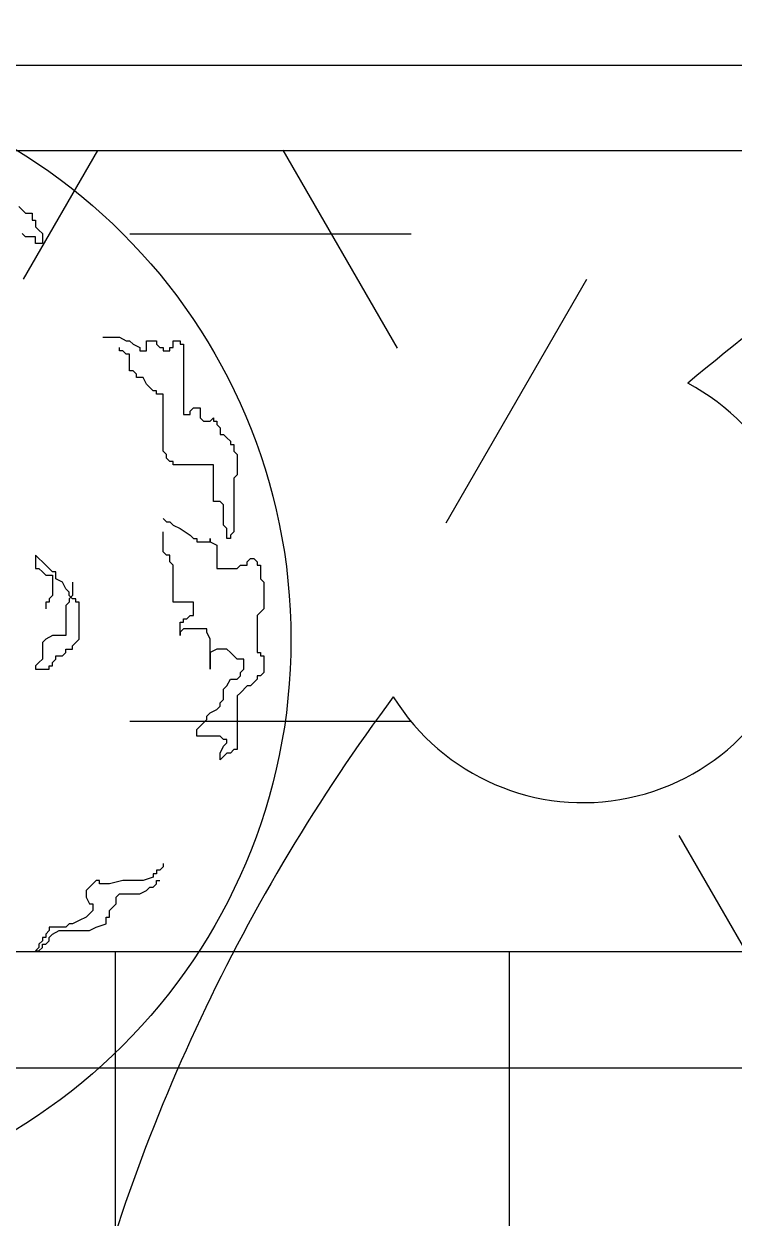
# Model space of a CAD drawing. Extents: x 941299 to 942979, y 2579300 to 2579597.
# Drawn here: x 942310.334 to 942312.336, y 2579408.629 to 2579411.998 of the extents above; entities that cross this region are included whole.
import ezdxf

# ---------------------------------------------------------------- set-up
doc = ezdxf.new("R2010")
doc.units = 0
for name, color, linetype in [('fz', 7, 'CONTINUOUS'), ('绿化工程', 3, 'CONTINUOUS'), ('路缘石', 37, 'CONTINUOUS')]:
    doc.layers.add(name, color=color, linetype=linetype)

# ---------------------------------------------------------------- blocks, each defined once
blk = doc.blocks.new('dys')
at = {"layer": '绿化工程'}
for centre, radius, start, end in [((0, 0), 5.3048, 107.3736, 130.2438), ((-3.7224, 3.4945), 0.6284, 211.6449, 61.9731), ((0, 0), 5.3048, 143.3736, 166.2438)]:
    blk.add_arc(centre, radius, start, end, dxfattribs=at)
blk = doc.blocks.new('hg')
at = {"layer": '绿化工程', "color": 3}
for p, q in [((0.8531, 1.2214), (0.872, 1.2025)), ((0.872, 1.2025), (0.8909, 1.2025)), ((0.8909, 1.2025), (0.8909, 1.1836)), ((0.8909, 1.1836), (0.9004, 1.1836)), ((0.9004, 1.1836), (0.9004, 1.1647)), ((0.872, 1.1363), (0.8625, 1.1458)), ((0.9004, 1.1647), (0.9098, 1.1552)), ((0.9098, 1.1552), (0.9193, 1.1458)), ((0.9193, 1.1458), (0.9193, 1.1174)), ((0.9004, 1.1363), (0.872, 1.1363)), ((0.9004, 1.1174), (0.9004, 1.1363)), ((0.9193, 1.1174), (0.9004, 1.1174)), ((1.0896, 0.8527), (1.1369, 0.8527)), ((1.1369, 0.8527), (1.1559, 0.8432)), ((1.1559, 0.8432), (1.1653, 0.8432)), ((1.1653, 0.8432), (1.1748, 0.8337)), ((1.2126, 0.8148), (1.2126, 0.8432)), ((1.2126, 0.8432), (1.241, 0.8432)), ((1.241, 0.8432), (1.241, 0.8337)), ((1.2883, 0.8243), (1.2883, 0.8432)), ((1.2883, 0.8432), (1.3073, 0.8432)), ((1.3073, 0.8432), (1.3073, 0.8337)), ((1.1369, 0.8148), (1.1369, 0.8243)), ((1.1464, 0.8148), (1.1369, 0.8148)), ((1.1559, 0.8054), (1.1464, 0.8148)), ((1.1748, 0.8337), (1.1937, 0.8243)), ((1.1937, 0.8243), (1.1937, 0.8148)), ((1.1937, 0.8148), (1.2126, 0.8148)), ((1.241, 0.8337), (1.2505, 0.8243)), ((1.2505, 0.8243), (1.2599, 0.8243)), ((1.2599, 0.8243), (1.2599, 0.8148)), ((1.2599, 0.8148), (1.2789, 0.8148)), ((1.2789, 0.8148), (1.2789, 0.8243)), ((1.2789, 0.8243), (1.2883, 0.8243)), ((1.3073, 0.8337), (1.3167, 0.8337)), ((1.3167, 0.8337), (1.3167, 0.6352)), ((1.1653, 0.8054), (1.1559, 0.8054)), ((1.1653, 0.7581), (1.1653, 0.8054)), ((1.1748, 0.7581), (1.1653, 0.7581)), ((1.1842, 0.7486), (1.1748, 0.7581)), ((1.1842, 0.7392), (1.1842, 0.7486)), ((1.2032, 0.7392), (1.1842, 0.7392)), ((1.2126, 0.7203), (1.2032, 0.7392)), ((1.2221, 0.7108), (1.2126, 0.7203)), ((1.2316, 0.7014), (1.2221, 0.7108)), ((1.241, 0.7014), (1.2316, 0.7014)), ((1.241, 0.6919), (1.241, 0.7014)), ((1.2599, 0.6919), (1.241, 0.6919)), ((1.2599, 0.5312), (1.2599, 0.6919)), ((1.3356, 0.6446), (1.3451, 0.6541)), ((1.3356, 0.6352), (1.3356, 0.6446)), ((1.3451, 0.6541), (1.364, 0.6541)), ((1.364, 0.6541), (1.364, 0.6257)), ((1.3167, 0.6352), (1.3356, 0.6352)), ((1.364, 0.6257), (1.3735, 0.6163)), ((1.3735, 0.6163), (1.3924, 0.6163)), ((1.3924, 0.6163), (1.4019, 0.6257)), ((1.4019, 0.6257), (1.4019, 0.6163)), ((1.4019, 0.6163), (1.4113, 0.6163)), ((1.4113, 0.6163), (1.4113, 0.6068)), ((1.4113, 0.6068), (1.4208, 0.5973)), ((1.4208, 0.5973), (1.4208, 0.5784)), ((1.4208, 0.5784), (1.4303, 0.5784)), ((1.4303, 0.5784), (1.4397, 0.569)), ((1.4397, 0.569), (1.4492, 0.5595)), ((1.4492, 0.5595), (1.4492, 0.5501)), ((1.4492, 0.5501), (1.4587, 0.5501)), ((1.4587, 0.5501), (1.4587, 0.5312)), ((1.2694, 0.5217), (1.2599, 0.5312)), ((1.2694, 0.5122), (1.2694, 0.5217)), ((1.2789, 0.5028), (1.2694, 0.5122)), ((1.4587, 0.5312), (1.4681, 0.5217)), ((1.4681, 0.5217), (1.4681, 0.465)), ((1.2883, 0.5028), (1.2789, 0.5028)), ((1.2883, 0.4933), (1.2883, 0.5028)), ((1.4019, 0.4933), (1.2883, 0.4933)), ((1.4019, 0.3893), (1.4019, 0.4933)), ((1.4681, 0.465), (1.4587, 0.4555)), ((1.4587, 0.4555), (1.4587, 0.3042)), ((1.4208, 0.3893), (1.4019, 0.3893)), ((1.4303, 0.3799), (1.4208, 0.3893)), ((1.4303, 0.3231), (1.4303, 0.3799)), ((1.2599, 0.342), (1.2694, 0.3326)), ((1.2599, 0.2475), (1.2599, 0.3042)), ((1.2694, 0.3326), (1.2789, 0.3326)), ((1.2789, 0.3326), (1.2883, 0.3231)), ((1.2883, 0.3231), (1.3073, 0.3137)), ((1.3073, 0.3137), (1.3356, 0.2948)), ((1.4397, 0.3137), (1.4303, 0.3231)), ((1.4397, 0.2853), (1.4397, 0.3137)), ((1.4587, 0.3042), (1.4492, 0.2948)), ((1.3356, 0.2948), (1.3451, 0.2853)), ((1.3451, 0.2853), (1.3546, 0.2853)), ((1.3546, 0.2853), (1.3546, 0.2758)), ((1.3546, 0.2758), (1.3924, 0.2758)), ((1.3924, 0.2758), (1.3924, 0.2853)), ((1.3924, 0.2853), (1.3924, 0.2758)), ((1.3924, 0.2758), (1.4113, 0.2664)), ((1.4492, 0.2853), (1.4397, 0.2853)), ((1.4492, 0.2948), (1.4492, 0.2853)), ((0.9098, 0.2286), (0.9004, 0.238)), ((0.9004, 0.238), (0.9004, 0.2002)), ((1.2694, 0.238), (1.2599, 0.2475)), ((1.2789, 0.238), (1.2694, 0.238)), ((1.2789, 0.2191), (1.2789, 0.238)), ((1.4113, 0.2664), (1.4113, 0.2002)), ((0.9193, 0.2191), (0.9098, 0.2286)), ((0.9288, 0.2097), (0.9193, 0.2191)), ((0.9382, 0.2002), (0.9288, 0.2097)), ((1.2883, 0.2097), (1.2789, 0.2191)), ((1.2883, 0.1056), (1.2883, 0.2097)), ((1.4681, 0.2002), (1.4776, 0.2097)), ((1.4776, 0.2097), (1.4965, 0.2097)), ((1.4965, 0.2191), (1.506, 0.2286)), ((1.4965, 0.2097), (1.4965, 0.2191)), ((1.506, 0.2286), (1.5154, 0.2286)), ((1.5154, 0.2286), (1.5249, 0.2191)), ((1.5249, 0.2191), (1.5249, 0.2097)), ((1.5249, 0.2097), (1.5344, 0.2097)), ((1.5344, 0.2097), (1.5344, 0.1718)), ((0.9004, 0.2002), (0.9098, 0.2002)), ((0.9098, 0.2002), (0.9193, 0.1907)), ((0.9193, 0.1907), (0.9288, 0.1813)), ((0.9288, 0.1813), (0.9477, 0.1813)), ((0.9477, 0.1907), (0.9382, 0.2002)), ((0.9572, 0.1907), (0.9477, 0.1907)), ((0.9477, 0.1813), (0.9477, 0.1245)), ((0.9572, 0.1718), (0.9572, 0.1907)), ((0.9761, 0.1624), (0.9572, 0.1718)), ((1.4113, 0.2002), (1.4681, 0.2002)), ((1.5344, 0.1718), (1.5438, 0.1624)), ((0.9855, 0.1435), (0.9761, 0.1624)), ((0.995, 0.134), (0.9855, 0.1435)), ((1.0045, 0.1624), (1.0045, 0.1245)), ((1.5438, 0.1624), (1.5438, 0.0867)), ((0.9382, 0.1056), (0.9288, 0.1056)), ((0.9288, 0.1056), (0.9288, 0.0867)), ((0.9477, 0.1245), (0.9382, 0.1151)), ((0.9382, 0.1151), (0.9382, 0.1056)), ((0.995, 0.1056), (0.9855, 0.0962)), ((0.995, 0.1245), (0.995, 0.134)), ((1.0045, 0.1245), (0.995, 0.1151)), ((1.0045, 0.1151), (0.995, 0.1245)), ((0.995, 0.1151), (0.995, 0.1056)), ((1.0139, 0.1151), (1.0045, 0.1151)), ((1.0139, 0.1056), (1.0139, 0.1151)), ((1.0234, 0.1056), (1.0139, 0.1056)), ((1.0234, 0.0016), (1.0234, 0.1056)), ((1.3451, 0.1056), (1.2883, 0.1056)), ((1.3451, 0.0678), (1.3451, 0.1056)), ((0.9855, 0.0962), (0.9855, 0.0111)), ((1.3262, 0.0584), (1.3356, 0.0678)), ((1.3356, 0.0678), (1.3451, 0.0678)), ((1.5344, 0.0773), (1.5249, 0.0678)), ((1.5249, 0.0678), (1.5249, -0.0362)), ((1.5438, 0.0867), (1.5344, 0.0773)), ((1.3073, 0.0111), (1.3073, 0.0489)), ((1.3073, 0.0489), (1.3167, 0.0489)), ((1.3167, 0.0489), (1.3167, 0.0584)), ((1.3167, 0.0584), (1.3262, 0.0584)), ((0.9288, 0.0016), (0.9193, -0.0078)), ((0.9477, 0.0111), (0.9288, 0.0016)), ((0.9855, 0.0111), (0.9477, 0.0111)), ((1.0139, -0.0078), (1.0234, 0.0016)), ((1.3167, 0.03), (1.3073, 0.0205)), ((1.3073, 0.0205), (1.3073, 0.0111)), ((1.383, 0.03), (1.3167, 0.03)), ((1.383, 0.0205), (1.383, 0.03)), ((1.3924, 0.0016), (1.383, 0.0205)), ((1.3924, -0.0835), (1.3924, 0.0016)), ((0.9193, -0.0078), (0.9193, -0.0551)), ((0.9855, -0.0362), (0.9855, -0.0267)), ((0.9855, -0.0267), (1.0045, -0.0267)), ((1.0045, -0.0173), (1.0139, -0.0078)), ((1.0045, -0.0267), (1.0045, -0.0173)), ((1.4113, -0.0267), (1.3924, -0.0362)), ((1.4397, -0.0267), (1.4113, -0.0267)), ((1.4492, -0.0362), (1.4397, -0.0267)), ((0.9098, -0.0646), (0.9004, -0.074)), ((0.9193, -0.0551), (0.9098, -0.0646)), ((0.9477, -0.0646), (0.9572, -0.0551)), ((0.9477, -0.074), (0.9477, -0.0646)), ((0.9572, -0.0551), (0.9572, -0.0457)), ((0.9572, -0.0457), (0.9761, -0.0457)), ((0.9761, -0.0457), (0.9855, -0.0362)), ((1.3924, -0.0362), (1.3924, -0.0835)), ((1.4587, -0.0457), (1.4492, -0.0362)), ((1.4681, -0.0551), (1.4587, -0.0457)), ((1.487, -0.0551), (1.4681, -0.0551)), ((1.487, -0.0835), (1.487, -0.0551)), ((1.5249, -0.0362), (1.5344, -0.0362)), ((1.5344, -0.0362), (1.5344, -0.0457)), ((1.5344, -0.0457), (1.5438, -0.0457)), ((1.5438, -0.0457), (1.5438, -0.0929)), ((0.9004, -0.074), (0.9004, -0.0835)), ((0.9004, -0.0835), (0.9382, -0.0835)), ((0.9382, -0.0835), (0.9382, -0.074)), ((0.9382, -0.074), (0.9477, -0.074)), ((1.4776, -0.0929), (1.487, -0.0835)), ((1.4776, -0.1024), (1.4776, -0.0929)), ((1.5438, -0.0929), (1.5344, -0.1024)), ((1.4303, -0.1402), (1.4397, -0.1308)), ((1.4397, -0.1308), (1.4492, -0.1118)), ((1.4492, -0.1118), (1.4681, -0.1118)), ((1.4681, -0.1118), (1.4776, -0.1024)), ((1.4965, -0.1308), (1.4776, -0.1497)), ((1.506, -0.1308), (1.4965, -0.1308)), ((1.5154, -0.1213), (1.506, -0.1308)), ((1.5249, -0.1118), (1.5154, -0.1213)), ((1.5344, -0.1024), (1.5249, -0.1024)), ((1.5249, -0.1024), (1.5249, -0.1118)), ((1.4303, -0.1686), (1.4303, -0.1402)), ((1.4776, -0.1497), (1.4681, -0.1591)), ((1.4681, -0.1591), (1.4681, -0.3104)), ((1.3924, -0.2064), (1.4113, -0.197)), ((1.4113, -0.197), (1.4208, -0.1875)), ((1.4208, -0.178), (1.4303, -0.1686)), ((1.4208, -0.1875), (1.4208, -0.178)), ((1.364, -0.2442), (1.3735, -0.2348)), ((1.3735, -0.2348), (1.383, -0.2253)), ((1.383, -0.2159), (1.3924, -0.2064)), ((1.383, -0.2253), (1.383, -0.2159)), ((1.3546, -0.2537), (1.364, -0.2442)), ((1.3546, -0.2726), (1.3546, -0.2537)), ((1.4208, -0.2726), (1.3546, -0.2726)), ((1.4303, -0.2821), (1.4208, -0.2726)), ((1.4208, -0.3199), (1.4303, -0.301)), ((1.4397, -0.2821), (1.4303, -0.2821)), ((1.4303, -0.301), (1.4397, -0.2915)), ((1.4397, -0.2915), (1.4397, -0.2821)), ((1.4208, -0.3388), (1.4208, -0.3199)), ((1.4303, -0.3293), (1.4208, -0.3388)), ((1.4397, -0.3199), (1.4303, -0.3293)), ((1.4492, -0.3199), (1.4397, -0.3199)), ((1.4587, -0.3104), (1.4492, -0.3199)), ((1.4681, -0.3104), (1.4587, -0.3104)), ((1.2599, -0.6319), (1.2599, -0.6414)), ((1.2316, -0.6697), (1.2032, -0.6792)), ((1.241, -0.6603), (1.2316, -0.6603)), ((1.2316, -0.6603), (1.2316, -0.6697)), ((1.2505, -0.6508), (1.241, -0.6508)), ((1.241, -0.6508), (1.241, -0.6603)), ((1.2599, -0.6414), (1.2505, -0.6508)), ((1.0518, -0.6981), (1.0423, -0.7076)), ((1.0707, -0.6792), (1.0518, -0.6981)), ((1.0802, -0.6792), (1.0707, -0.6792)), ((1.0802, -0.6887), (1.0802, -0.6792)), ((1.1085, -0.6887), (1.0802, -0.6887)), ((1.1464, -0.6792), (1.1085, -0.6887)), ((1.2032, -0.6792), (1.1464, -0.6792)), ((1.2126, -0.7076), (1.2221, -0.6981)), ((1.2221, -0.6981), (1.2316, -0.6981)), ((1.2316, -0.6981), (1.241, -0.6887)), ((1.241, -0.6887), (1.241, -0.6792)), ((1.241, -0.6792), (1.2505, -0.6792)), ((1.0423, -0.7076), (1.0423, -0.7265)), ((1.0423, -0.7265), (1.0518, -0.7454)), ((1.1275, -0.7265), (1.1369, -0.717)), ((1.1275, -0.7454), (1.1275, -0.7265)), ((1.1369, -0.717), (1.1937, -0.717)), ((1.1937, -0.717), (1.2126, -0.7076)), ((1.0612, -0.7643), (1.0423, -0.7832)), ((1.0518, -0.7454), (1.0612, -0.7454)), ((1.0612, -0.7454), (1.0612, -0.7643)), ((1.1085, -0.7643), (1.1275, -0.7454)), ((1.1085, -0.7832), (1.1085, -0.7643)), ((0.995, -0.8021), (0.9855, -0.8116)), ((1.0045, -0.8021), (0.995, -0.8021)), ((1.0234, -0.7927), (1.0045, -0.8021)), ((1.0423, -0.7832), (1.0234, -0.7927)), ((1.0707, -0.8116), (1.0991, -0.8021)), ((1.0991, -0.8021), (1.0991, -0.7832)), ((1.0991, -0.7832), (1.1085, -0.7832)), ((0.9288, -0.84), (0.9193, -0.84)), ((0.9193, -0.84), (0.9193, -0.8494)), ((0.9382, -0.821), (0.9288, -0.8305)), ((0.9288, -0.8305), (0.9288, -0.84)), ((0.9855, -0.8116), (0.9382, -0.8116)), ((0.9382, -0.8116), (0.9382, -0.821)), ((0.9382, -0.84), (0.9477, -0.8305)), ((0.9382, -0.8494), (0.9382, -0.84)), ((0.9477, -0.8305), (0.9666, -0.821)), ((0.9666, -0.821), (1.0518, -0.821)), ((1.0518, -0.821), (1.0707, -0.8116)), ((0.9098, -0.8683), (0.9004, -0.8778)), ((0.9193, -0.8494), (0.9098, -0.8589)), ((0.9098, -0.8589), (0.9098, -0.8683)), ((0.9098, -0.8778), (0.9193, -0.8683)), ((0.9193, -0.8683), (0.9193, -0.8589)), ((0.9193, -0.8589), (0.9288, -0.8589)), ((0.9288, -0.8589), (0.9382, -0.8494)), ((0.9004, -0.8778), (0.9098, -0.8778))]:
    blk.add_line(p, q, dxfattribs=at)
blk.add_circle((0, 0), 1.62, dxfattribs=at)

msp = doc.modelspace()

# ---------------------------------------------------------------- hatches: boundary and pattern name
at = {"layer": '绿化工程'}
h = msp.add_hatch(dxfattribs=at)
h.set_pattern_fill('HEX', color=9, scale=0.25, style=0)
h.set_pattern_definition([(0, (0, 0), (0, 1.374815), [0.79375, -1.5875]), (120, (0, 0), (-1.1906247155, -0.6874075), [0.79375, -1.5875]), (60, (0.7937, 0), (-1.1906247155, 0.6874075), [0.79375, -1.5875])])
h.paths.add_polyline_path([(942272.9167, 2579411.64137), (942272.9167, 2579409.38137), (942335.4167, 2579409.38137), (942335.4167, 2579411.64137)])
h = msp.add_hatch(dxfattribs=at)
h.set_pattern_fill('ANSI37', color=9, scale=0.35, angle=45, style=0)
h.set_pattern_definition([(90, (426.2033, 0), (-1.11125, 1e-16), []), (180, (426.2033, 0), (-1e-16, -1.11125), [])])
h.paths.add_polyline_path([(942272.9167, 2579409.38137), (942272.9167, 2579404.38137), (942335.4167, 2579404.38137), (942335.4167, 2579409.38137)])

# ---------------------------------------------------------------- linework, layer by layer
at = {"layer": 'fz', "color": 2}
msp.add_line((942210.4167, 2579411.88137), (942510.4167, 2579411.88137), dxfattribs=at)
at = {"layer": 'fz', "color": 8}
msp.add_line((942210.4167, 2579409.38137), (942510.4167, 2579409.38137), dxfattribs=at)
at = {"layer": '路缘石'}
msp.add_line((942210.4167, 2579411.64137), (942510.4167, 2579411.64137), dxfattribs=at)

# ---------------------------------------------------------------- block references
at = {"layer": 'fz'}
for name, p in [('dys', (942315.63261, 2579406.93541)), ('hg', (942309.46676, 2579410.26137))]:
    msp.add_blockref(name, p, dxfattribs=at)

doc.saveas('drawing.dxf')
